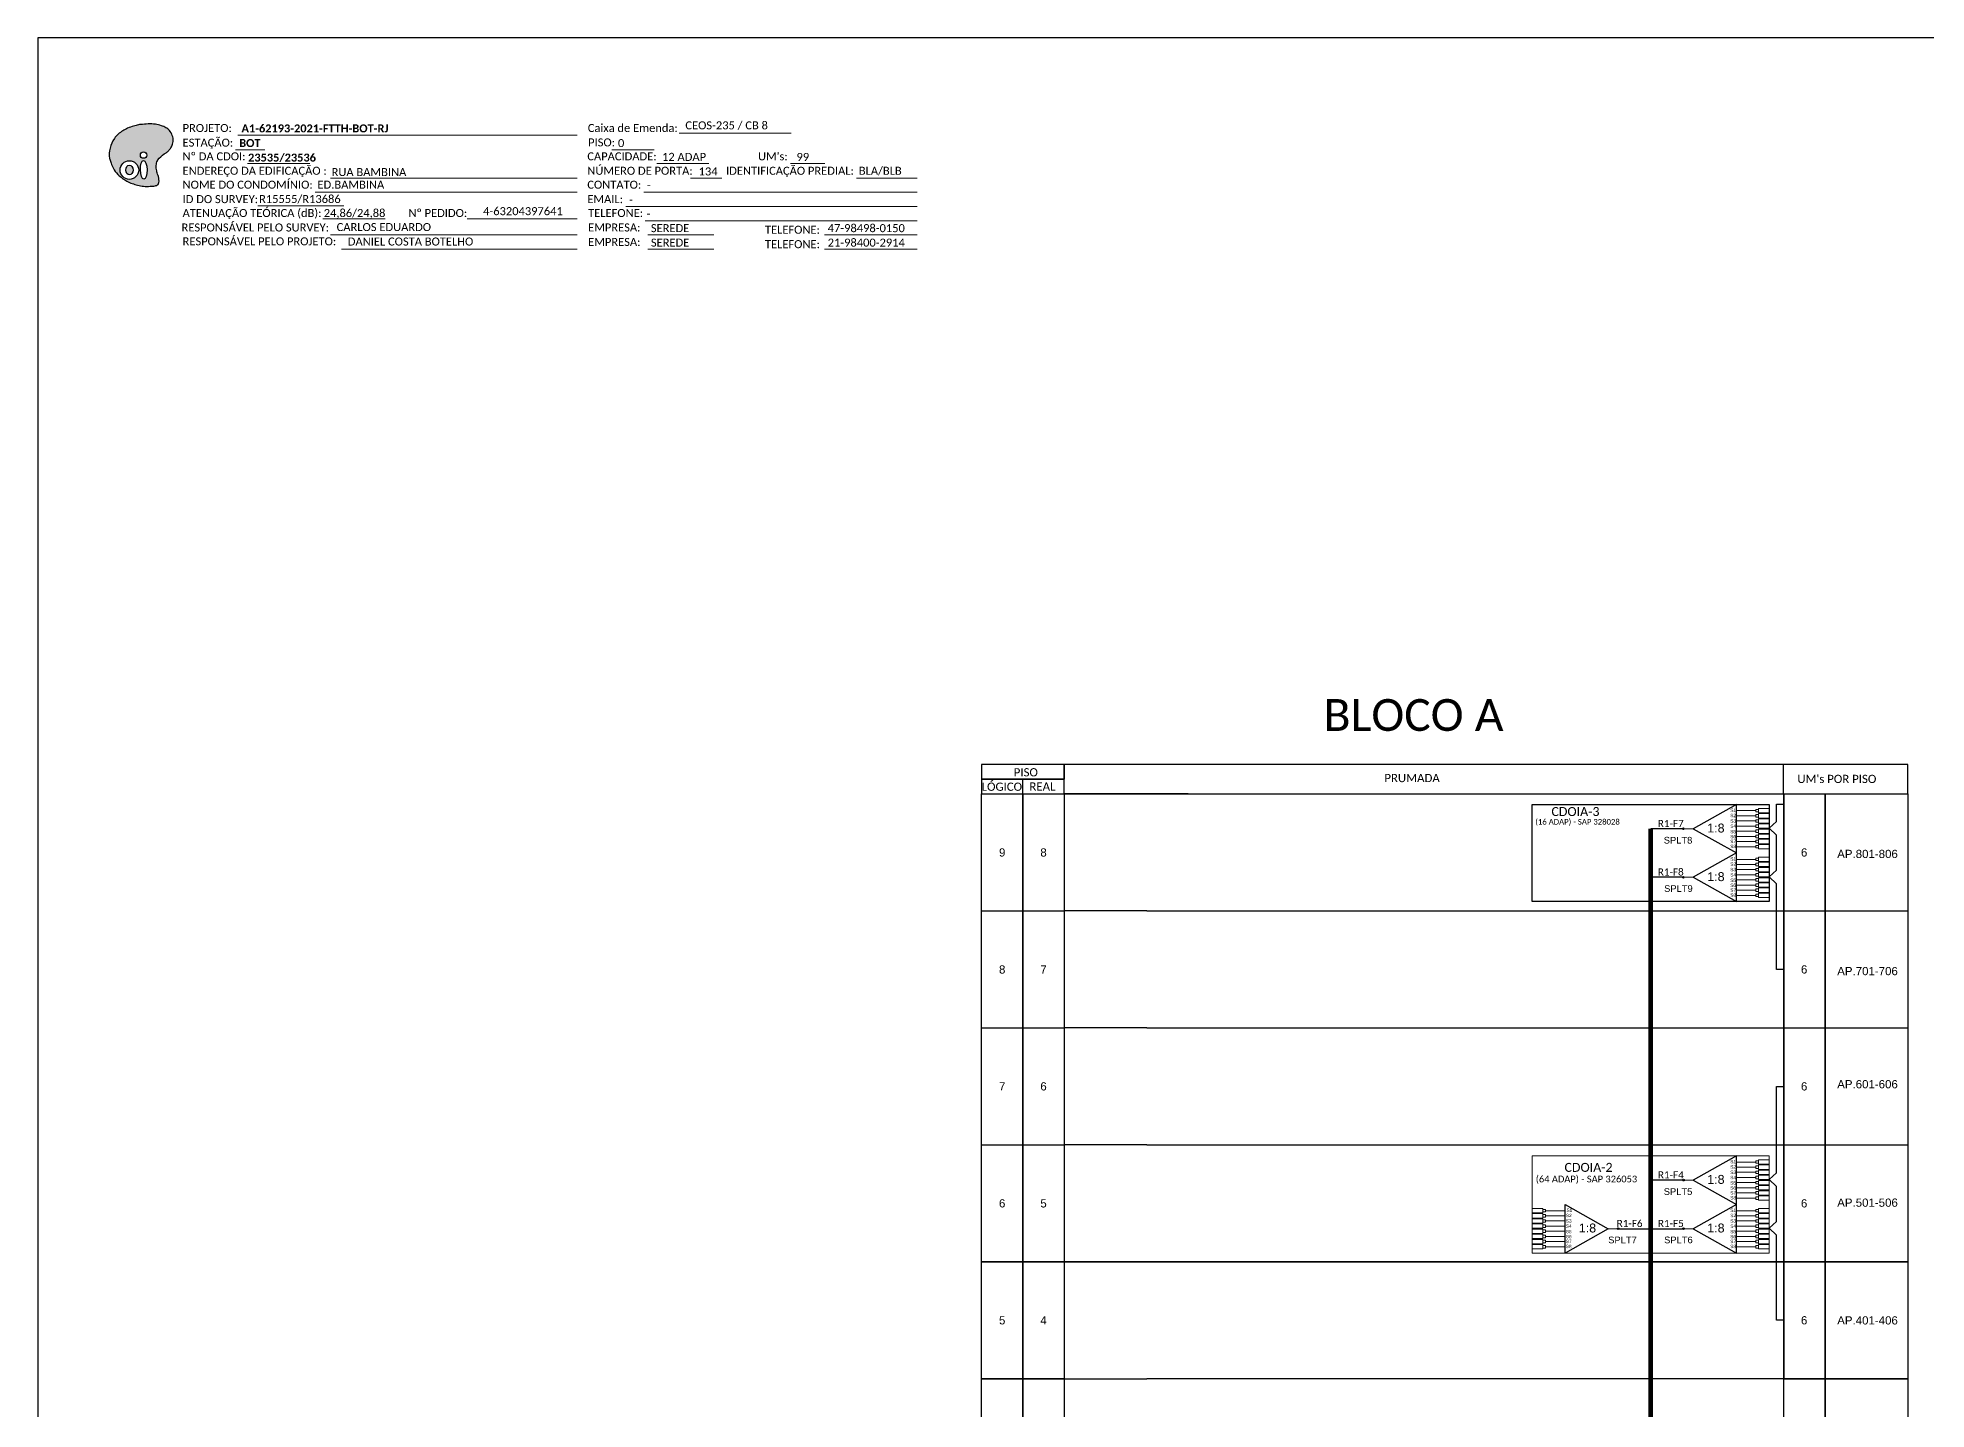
# Model space of a CAD drawing. Extents: x 4313 to 28038, y -9425 to 4777.
# Drawn here: x 19904.1 to 20327.1, y -7167.7 to -6860.5 of the extents above; entities that cross this region are included whole.
import ezdxf
from ezdxf.enums import TextEntityAlignment as Align

# ---------------------------------------------------------------- set-up
doc = ezdxf.new("R2010")
doc.units = ezdxf.units.DM
doc.header["$MEASUREMENT"] = 0
doc.header["$PDMODE"] = 33
doc.header["$PDSIZE"] = 1e-05
doc.layers.add('cerco área', color=2, linetype='Continuous')
doc.styles.add('ARIAL', font='arial.ttf')
doc.styles.add('WMF-Calibri0', font='calibri.ttf')
doc.styles.add('WMF-Calibri1', font='calibrib.ttf')

# ---------------------------------------------------------------- blocks, each defined once
blk = doc.blocks.new('LEG_64ADAP_ESQ')
blk.add_point((0, 0))
at = {"color": 1, "style": 'WMF-Calibri0', "flags": 4}
blk.add_attdef('CDO', (-4.08, -3.61), '', height=2, dxfattribs=at)
blk.add_attdef('MODELO', text='', height=1.5, dxfattribs=at).set_placement((-1.47, -5.97), align=Align.CENTER)
blk = doc.blocks.new('SPLITTER_')
blk.add_point((0, 0))
at = {"style": 'ARIAL', "flags": 4}
blk.add_attdef('SPLT', (0, -3.26), '', height=1.5, dxfattribs=at)
blk = doc.blocks.new('OI')
h = blk.add_hatch(color=40)
edge = h.paths.add_edge_path()
edge.add_spline(control_points=[(4.35, -0.67), (3.92, -0.99), (3.26, -1.5), (2.81, -2.59), (2.9, -3.5), (3.06, -4.27), (3.31, -4.85), (3.37, -5.39), (3.4, -5.88), (3.2, -6.4), (2.54, -6.61), (1.65, -6.63), (0.55, -6.67), (-0.56, -6.42), (-1.61, -6.14), (-2.77, -5.61), (-3.92, -4.77), (-4.89, -3.7), (-5.34, -2.65), (-5.6, -1.94), (-5.85, -0.96), (-5.71, 0.47), (-5.1, 2.02), (-4.14, 3.02), (-3.3, 3.61), (-2.37, 4.16), (-1.36, 4.44), (-0.56, 4.7), (0.79, 4.85), (2.24, 4.97), (3.79, 4.57), (4.67, 4.21), (5.44, 3.65), (5.76, 2.99), (6.03, 2.21), (6.01, 1.46), (5.72, 0.64), (5.31, 0.08), (4.88, -0.38), (4.51, -0.55), (4.35, -0.67)], knot_values=[0, 0, 0, 0, 1.60434, 2.417191, 3.427595, 4.282808, 4.776746, 5.304182, 5.888771, 6.258406, 6.858137, 7.79129, 8.986195, 10.124242, 11.187857, 12.242908, 13.953784, 15.414161, 16.515391, 17.349188, 17.675853, 19.552021, 21.515531, 22.568638, 23.63245, 24.621084, 25.782718, 26.745347, 27.142653, 29.870543, 31.004649, 31.921532, 32.709589, 33.801391, 34.042471, 35.192333, 35.971461, 36.628871, 37.254359, 37.836911, 37.836911, 37.836911, 37.836911], degree=3, periodic=0)
h.paths.add_polyline_path([(1.13, -0.87, -1), (-0.04, -0.87, -1)], flags=16)
edge = h.paths.add_edge_path(flags=16)
edge.add_ellipse((0.56, -3.59), major_axis=(-0.02, 1.71), ratio=0.361305, start_angle=0, end_angle=360)
h.paths.add_polyline_path([(-0.36, -3.62, -1), (-3.8, -3.62, -1)], flags=16)
edge = h.paths.add_edge_path(flags=0)
edge.add_ellipse((-2.08, -3.62), major_axis=(0, 0.885), ratio=0.758294, start_angle=0, end_angle=360)
at = {"color": 40}
for centre, radius in [((-2.08, -3.62), 1.72), ((0.54, -0.87), 0.587)]:
    blk.add_circle(centre, radius, dxfattribs=at)
blk.add_ellipse((-2.08, -3.62), major_axis=(0, 0.885), ratio=0.758294, start_param=-3.141592653589792, end_param=3.141592653589792, dxfattribs=at)
blk.add_ellipse((0.56, -3.59), major_axis=(-0.02, 1.71), ratio=0.361305, dxfattribs=at)
at = {"color": 40, "start_tangent": (-0.800898, -0.598801), "end_tangent": (-0.800898, -0.598801)}
blk.add_spline([(4.35, -0.67), (3.2, -1.78), (2.9, -2.54), (2.92, -3.55), (3.12, -4.38), (3.28, -4.85), (3.37, -5.37), (3.35, -5.95), (3.2, -6.29), (2.66, -6.55), (1.73, -6.63), (0.54, -6.62), (-0.58, -6.41), (-1.6, -6.11), (-2.56, -5.67), (-3.95, -4.67), (-4.89, -3.56), (-5.37, -2.56), (-5.64, -1.78), (-5.72, -1.46), (-5.63, 0.42), (-4.84, 2.22), (-4.13, 2.99), (-3.27, 3.62), (-2.4, 4.09), (-1.3, 4.47), (-0.37, 4.72), (0.02, 4.77), (2.75, 4.8), (3.85, 4.53), (4.69, 4.16), (5.31, 3.68), (5.85, 2.73), (5.93, 2.5), (5.94, 1.35), (5.67, 0.62), (5.29, 0.08), (4.84, -0.36), (4.35, -0.67)], degree=3, dxfattribs=at)

msp = doc.modelspace()

# ---------------------------------------------------------------- hatches: boundary and pattern name
h = msp.add_hatch(color=3)
h.dxf.hatch_style = 1
edge = h.paths.add_edge_path()
edge.add_arc((20272.65, -7037.68), 0.205, 0, 360)
h = msp.add_hatch(color=3)
h.dxf.hatch_style = 1
edge = h.paths.add_edge_path()
edge.add_arc((20272.65, -7048.57), 0.205, 0, 360)
h = msp.add_hatch(color=3)
h.dxf.hatch_style = 1
edge = h.paths.add_edge_path()
edge.add_arc((20272.66, -7116.37), 0.205, 0, 360)
h = msp.add_hatch(color=3)
h.dxf.hatch_style = 1
edge = h.paths.add_edge_path()
edge.add_arc((20258.05, -7127.26), 0.205, 0, 360)
h = msp.add_hatch(color=3)
h.dxf.hatch_style = 1
edge = h.paths.add_edge_path()
edge.add_arc((20272.66, -7127.26), 0.205, 0, 360)

# ---------------------------------------------------------------- linework, layer by layer
at = {"color": 0}
for p, q in [((20115.45, -7029.9), (20124.71, -7029.9)), ((20115.45, -7056.1), (20115.45, -7029.9)), ((20115.45, -7029.9), (20124.71, -7029.9)), ((20124.71, -7029.9), (20124.71, -7056.1)), ((20124.71, -7029.9), (20133.97, -7029.9)), ((20124.71, -7056.1), (20124.71, -7029.9)), ((20124.71, -7029.9), (20133.97, -7029.9)), ((20133.97, -7029.9), (20133.97, -7056.1)), ((20152.48, -7029.9), (20133.97, -7029.9)), ((20133.97, -7029.9), (20133.97, -7056.1)), ((20152.48, -7029.9), (20133.97, -7029.9)), ((20161.74, -7029.9), (20152.48, -7029.9)), ((20161.74, -7029.9), (20152.48, -7029.9)), ((20161.74, -7029.9), (20295.13, -7029.9)), ((20161.74, -7029.9), (20295.13, -7029.9)), ((20295.13, -7029.9), (20295.13, -7056.1)), ((20295.13, -7029.9), (20304.39, -7029.9)), ((20295.13, -7056.1), (20295.13, -7029.9)), ((20295.13, -7029.9), (20304.39, -7029.9)), ((20304.39, -7029.9), (20322.9, -7029.9)), ((20304.39, -7056.1), (20304.39, -7029.9)), ((20304.39, -7029.9), (20304.39, -7056.1)), ((20304.39, -7029.9), (20322.9, -7029.9)), ((20322.9, -7029.9), (20322.9, -7056.1)), ((20115.45, -7056.1), (20124.71, -7056.1)), ((20115.45, -7082.29), (20115.45, -7056.1)), ((20124.71, -7056.1), (20124.71, -7082.29)), ((20124.71, -7056.1), (20133.97, -7056.1)), ((20124.71, -7082.29), (20124.71, -7056.1)), ((20133.97, -7056.1), (20133.97, -7082.29)), ((20152.48, -7056.1), (20133.97, -7056.1)), ((20133.97, -7056.1), (20133.97, -7082.29)), ((20152.48, -7056.1), (20295.13, -7056.1)), ((20295.13, -7056.1), (20295.13, -7082.29)), ((20295.13, -7056.1), (20304.39, -7056.1)), ((20295.13, -7082.29), (20295.13, -7056.1)), ((20304.39, -7056.1), (20322.9, -7056.1)), ((20304.39, -7082.29), (20304.39, -7056.1)), ((20304.39, -7056.1), (20304.39, -7082.29)), ((20322.9, -7056.1), (20322.9, -7083.78)), ((20115.45, -7082.29), (20124.71, -7082.29)), ((20115.45, -7108.49), (20115.45, -7082.29)), ((20124.71, -7082.29), (20124.71, -7108.49)), ((20124.71, -7082.29), (20133.97, -7082.29)), ((20124.71, -7108.49), (20124.71, -7082.29)), ((20133.97, -7082.29), (20133.97, -7108.49)), ((20152.48, -7082.29), (20133.97, -7082.29)), ((20133.97, -7082.29), (20133.97, -7108.49)), ((20152.48, -7082.29), (20295.13, -7082.29)), ((20295.13, -7082.29), (20295.13, -7108.49)), ((20295.13, -7082.29), (20304.39, -7082.29)), ((20295.13, -7108.49), (20295.13, -7082.29)), ((20304.39, -7082.29), (20322.9, -7082.29)), ((20304.39, -7108.49), (20304.39, -7082.29)), ((20304.39, -7082.29), (20304.39, -7108.49)), ((20322.9, -7083.78), (20322.9, -7109.98)), ((20115.45, -7108.49), (20124.71, -7108.49)), ((20115.45, -7134.68), (20115.45, -7108.49)), ((20124.71, -7108.49), (20124.71, -7134.68)), ((20124.71, -7108.49), (20133.97, -7108.49)), ((20124.71, -7134.68), (20124.71, -7108.49)), ((20133.97, -7108.49), (20133.97, -7134.68)), ((20152.48, -7108.49), (20133.97, -7108.49)), ((20133.97, -7108.49), (20133.97, -7134.68)), ((20152.48, -7108.49), (20295.13, -7108.49)), ((20295.13, -7108.49), (20295.13, -7134.68)), ((20295.13, -7108.49), (20304.39, -7108.49)), ((20295.13, -7134.68), (20295.13, -7108.49)), ((20304.39, -7108.49), (20322.9, -7108.49)), ((20304.39, -7134.68), (20304.39, -7108.49)), ((20304.39, -7108.49), (20304.39, -7134.68)), ((20322.9, -7109.98), (20322.9, -7136.17)), ((20115.45, -7134.68), (20124.71, -7134.68)), ((20115.45, -7160.88), (20115.45, -7134.68)), ((20124.71, -7134.68), (20115.45, -7134.68)), ((20124.71, -7134.68), (20124.71, -7160.88)), ((20124.71, -7134.68), (20133.97, -7134.68)), ((20124.71, -7160.88), (20124.71, -7134.68)), ((20133.97, -7134.68), (20124.71, -7134.68)), ((20133.97, -7134.68), (20133.97, -7160.88)), ((20152.48, -7134.68), (20133.97, -7134.68)), ((20133.97, -7134.68), (20133.97, -7160.88)), ((20133.97, -7134.68), (20152.48, -7134.68)), ((20152.48, -7134.68), (20295.13, -7134.68)), ((20295.13, -7134.68), (20152.48, -7134.68)), ((20295.13, -7134.68), (20295.13, -7160.88)), ((20295.13, -7134.68), (20304.39, -7134.68)), ((20295.13, -7160.88), (20295.13, -7134.68)), ((20304.39, -7134.68), (20295.13, -7134.68)), ((20304.39, -7134.68), (20322.9, -7134.68)), ((20304.39, -7160.88), (20304.39, -7134.68)), ((20304.39, -7134.68), (20304.39, -7160.88)), ((20322.9, -7134.68), (20304.39, -7134.68)), ((20322.9, -7136.17), (20322.9, -7162.37)), ((20124.71, -7160.88), (20115.45, -7160.88)), ((20133.97, -7160.88), (20124.71, -7160.88)), ((20133.97, -7160.88), (20152.48, -7160.88)), ((20295.13, -7160.88), (20152.48, -7160.88)), ((20304.39, -7160.88), (20295.13, -7160.88)), ((20322.9, -7160.88), (20304.39, -7160.88))]:
    msp.add_line(p, q, dxfattribs=at)
for points in [[(19904.06, -7454.54), (20742.63, -7454.54), (20742.63, -6860.54), (19904.06, -6860.54), (19904.06, -7454.54)], [(20133.97, -7029.9), (20322.9, -7029.9), (20322.9, -7023.32), (20133.97, -7023.32), (20133.97, -7023.32), (20133.97, -7026.61)], [(20295.11, -7029.9), (20295.11, -7023.32)], [(20124.71, -7029.9), (20124.71, -7026.61)]]:
    msp.add_lwpolyline(points)
at = {"color": 7, "lineweight": 0}
for points in [[(20047.71, -6881.89), (20072.85, -6881.89)], [(19948.38, -6885.66), (19954.93, -6885.66)], [(19948.9, -6882.38), (20024.87, -6882.38)], [(20032.67, -6885.62), (20042.15, -6885.62)], [(19951.05, -6888.73), (19964.99, -6888.73)], [(20042.72, -6888.73), (20054.34, -6888.73)], [(20072.66, -6888.73), (20080.32, -6888.73)], [(19969.62, -6891.97), (20024.87, -6891.97)], [(20050.3, -6891.97), (20057.25, -6891.97)], [(20087.47, -6891.97), (20101.03, -6891.97)], [(19953.36, -6898.15), (19972.61, -6898.15)], [(19966.2, -6895.08), (20024.87, -6895.08)], [(20035.79, -6898.32), (20101.06, -6898.32)], [(20039.83, -6895.08), (20101.06, -6895.08)], [(19967.9, -6901.11), (19981.84, -6901.11)], [(20000.23, -6901.11), (20024.73, -6901.11)], [(20000.74, -6901.1), (20024.88, -6901.1)], [(20040.08, -6901.56), (20101.06, -6901.56)], [(19969.62, -6904.67), (20024.87, -6904.67)], [(20040.69, -6904.67), (20055.49, -6904.67)], [(20080.29, -6904.67), (20101.06, -6904.67)], [(19972.11, -6907.91), (20024.87, -6907.91)], [(20040.69, -6907.91), (20055.49, -6907.91)], [(20080.29, -6907.91), (20101.06, -6907.91)]]:
    msp.add_lwpolyline(points, dxfattribs=at)
for points in [[(20115.45, -7026.61), (20133.97, -7026.61), (20133.97, -7023.32), (20115.45, -7023.32)], [(20115.45, -7029.9), (20133.97, -7029.9), (20133.97, -7026.61), (20115.45, -7026.61)]]:
    msp.add_lwpolyline(points, close=True)
at = {"color": 1}
for points in [[(20291.91, -7054.02), (20291.91, -7054.02), (20291.91, -7054.02), (20238.78, -7054.02), (20238.78, -7032.23), (20238.78, -7032.23)], [(20284.54, -7032.23), (20274.87, -7037.68), (20284.54, -7043.12), (20284.54, -7032.23)], [(20284.54, -7043.12), (20274.87, -7048.57), (20284.54, -7054.02), (20284.54, -7043.12)], [(20284.54, -7110.92), (20274.87, -7116.37), (20284.54, -7121.82), (20284.54, -7110.92)], [(20246.15, -7121.82), (20255.82, -7127.26), (20246.15, -7132.71), (20246.15, -7121.82)], [(20284.54, -7121.82), (20274.87, -7127.26), (20284.54, -7132.71), (20284.54, -7121.82)]]:
    msp.add_lwpolyline(points, dxfattribs=at)
msp.add_lwpolyline([(20238.78, -7032.23), (20291.91, -7032.23), (20291.91, -7054.02), (20238.78, -7054.02)], close=True, dxfattribs=at)
at = {"color": 3, "lineweight": 0}
for points in [[(20288.92, -7033.64), (20284.54, -7033.64)], [(20289.5, -7033.15), (20289.5, -7034.13)], [(20289.5, -7033.15), (20291.91, -7033.15)], [(20289.5, -7034.13), (20291.91, -7034.13)], [(20289.5, -7034.3), (20289.5, -7035.29)], [(20289.5, -7034.3), (20291.91, -7034.3)], [(20284.54, -7034.79), (20288.92, -7034.79)], [(20284.54, -7035.95), (20288.92, -7035.95)], [(20284.54, -7037.1), (20288.92, -7037.1)], [(20284.54, -7038.25), (20288.92, -7038.25)], [(20289.5, -7035.29), (20291.91, -7035.29)], [(20289.5, -7035.45), (20289.5, -7036.44)], [(20289.5, -7035.45), (20291.91, -7035.45)], [(20289.5, -7036.44), (20291.91, -7036.44)], [(20289.5, -7036.61), (20289.5, -7037.59)], [(20289.5, -7036.61), (20291.91, -7036.61)], [(20289.5, -7037.59), (20291.91, -7037.59)], [(20289.5, -7037.76), (20289.5, -7038.75)], [(20289.5, -7037.76), (20291.91, -7037.76)], [(20284.54, -7039.4), (20288.92, -7039.4)], [(20284.54, -7040.56), (20288.92, -7040.56)], [(20284.54, -7041.71), (20288.92, -7041.71)], [(20289.5, -7038.75), (20291.91, -7038.75)], [(20289.5, -7038.91), (20289.5, -7039.9)], [(20289.5, -7038.91), (20291.91, -7038.91)], [(20289.5, -7039.9), (20291.91, -7039.9)], [(20289.5, -7040.06), (20289.5, -7041.05)], [(20289.5, -7040.06), (20291.91, -7040.06)], [(20289.5, -7041.05), (20291.91, -7041.05)], [(20289.5, -7041.22), (20289.5, -7042.2)], [(20289.5, -7041.22), (20291.91, -7041.22)], [(20289.5, -7042.2), (20291.91, -7042.2)], [(20288.92, -7044.54), (20284.54, -7044.54)], [(20284.54, -7045.69), (20288.92, -7045.69)], [(20284.54, -7046.84), (20288.92, -7046.84)], [(20289.5, -7044.04), (20289.5, -7045.03)], [(20289.5, -7044.04), (20291.91, -7044.04)], [(20289.5, -7045.03), (20291.91, -7045.03)], [(20289.5, -7045.2), (20289.5, -7046.18)], [(20289.5, -7045.2), (20291.91, -7045.2)], [(20289.5, -7046.18), (20291.91, -7046.18)], [(20289.5, -7046.35), (20289.5, -7047.34)], [(20289.5, -7046.35), (20291.91, -7046.35)], [(20284.54, -7048), (20288.92, -7048)], [(20284.54, -7049.15), (20288.92, -7049.15)], [(20284.54, -7050.3), (20288.92, -7050.3)], [(20289.5, -7047.34), (20291.91, -7047.34)], [(20289.5, -7047.5), (20289.5, -7048.49)], [(20289.5, -7047.5), (20291.91, -7047.5)], [(20289.5, -7048.49), (20291.91, -7048.49)], [(20289.5, -7048.66), (20289.5, -7049.64)], [(20289.5, -7048.66), (20291.91, -7048.66)], [(20289.5, -7049.64), (20291.91, -7049.64)], [(20289.5, -7049.81), (20289.5, -7050.79)], [(20289.5, -7049.81), (20291.91, -7049.81)], [(20289.5, -7050.79), (20291.91, -7050.79)], [(20289.5, -7050.96), (20289.5, -7051.95)], [(20289.5, -7050.96), (20291.91, -7050.96)], [(20284.54, -7051.45), (20288.92, -7051.45)], [(20284.54, -7052.61), (20288.92, -7052.61)], [(20289.5, -7051.95), (20291.91, -7051.95)], [(20289.5, -7052.11), (20289.5, -7053.1)], [(20289.5, -7052.11), (20291.91, -7052.11)], [(20289.5, -7053.1), (20291.91, -7053.1)], [(20288.92, -7112.33), (20284.54, -7112.33)], [(20284.54, -7113.48), (20288.92, -7113.48)], [(20284.54, -7114.64), (20288.92, -7114.64)], [(20289.5, -7111.84), (20289.5, -7112.82)], [(20289.5, -7111.84), (20291.91, -7111.84)], [(20289.5, -7112.82), (20291.91, -7112.82)], [(20289.5, -7112.99), (20289.5, -7113.98)], [(20289.5, -7112.99), (20291.91, -7112.99)], [(20289.5, -7113.98), (20291.91, -7113.98)], [(20289.5, -7114.14), (20289.5, -7115.13)], [(20289.5, -7114.14), (20291.91, -7114.14)], [(20284.54, -7115.79), (20288.92, -7115.79)], [(20284.54, -7116.94), (20288.92, -7116.94)], [(20284.54, -7118.1), (20288.92, -7118.1)], [(20289.5, -7115.13), (20291.91, -7115.13)], [(20289.5, -7115.3), (20289.5, -7116.28)], [(20289.5, -7115.3), (20291.91, -7115.3)], [(20289.5, -7116.28), (20291.91, -7116.28)], [(20289.5, -7116.45), (20289.5, -7117.44)], [(20289.5, -7116.45), (20291.91, -7116.45)], [(20289.5, -7117.44), (20291.91, -7117.44)], [(20289.5, -7117.6), (20289.5, -7118.59)], [(20289.5, -7117.6), (20291.91, -7117.6)], [(20289.5, -7118.59), (20291.91, -7118.59)], [(20289.5, -7118.76), (20289.5, -7119.74)], [(20289.5, -7118.76), (20291.91, -7118.76)], [(20241.19, -7122.73), (20238.78, -7122.73)], [(20241.19, -7122.73), (20241.19, -7123.72)], [(20284.54, -7119.25), (20288.92, -7119.25)], [(20284.54, -7120.4), (20288.92, -7120.4)], [(20289.5, -7119.74), (20291.91, -7119.74)], [(20289.5, -7119.91), (20289.5, -7120.9)], [(20289.5, -7119.91), (20291.91, -7119.91)], [(20289.5, -7120.9), (20291.91, -7120.9)], [(20289.5, -7122.73), (20289.5, -7123.72)], [(20289.5, -7122.73), (20291.91, -7122.73)], [(20241.19, -7123.72), (20238.78, -7123.72)], [(20241.19, -7123.89), (20238.78, -7123.89)], [(20241.19, -7124.87), (20238.78, -7124.87)], [(20241.19, -7125.04), (20238.78, -7125.04)], [(20241.19, -7126.03), (20238.78, -7126.03)], [(20241.19, -7126.19), (20238.78, -7126.19)], [(20241.19, -7127.18), (20238.78, -7127.18)], [(20241.19, -7127.35), (20238.78, -7127.35)], [(20241.19, -7123.89), (20241.19, -7124.87)], [(20241.19, -7125.04), (20241.19, -7126.03)], [(20241.19, -7126.19), (20241.19, -7127.18)], [(20241.19, -7127.35), (20241.19, -7128.33)], [(20241.77, -7123.23), (20246.15, -7123.23)], [(20246.15, -7124.38), (20241.77, -7124.38)], [(20246.15, -7125.53), (20241.77, -7125.53)], [(20246.15, -7126.69), (20241.77, -7126.69)], [(20288.92, -7123.23), (20284.54, -7123.23)], [(20284.54, -7124.38), (20288.92, -7124.38)], [(20284.54, -7125.53), (20288.92, -7125.53)], [(20284.54, -7126.69), (20288.92, -7126.69)], [(20289.5, -7123.72), (20291.91, -7123.72)], [(20289.5, -7123.89), (20289.5, -7124.87)], [(20289.5, -7123.89), (20291.91, -7123.89)], [(20289.5, -7124.87), (20291.91, -7124.87)], [(20289.5, -7125.04), (20289.5, -7126.03)], [(20289.5, -7125.04), (20291.91, -7125.04)], [(20289.5, -7126.03), (20291.91, -7126.03)], [(20289.5, -7126.19), (20289.5, -7127.18)], [(20289.5, -7126.19), (20291.91, -7126.19)], [(20289.5, -7127.18), (20291.91, -7127.18)], [(20289.5, -7127.35), (20289.5, -7128.33)], [(20289.5, -7127.35), (20291.91, -7127.35)], [(20241.19, -7128.33), (20238.78, -7128.33)], [(20241.19, -7128.5), (20238.78, -7128.5)], [(20241.19, -7129.49), (20238.78, -7129.49)], [(20241.19, -7129.65), (20238.78, -7129.65)], [(20241.19, -7130.64), (20238.78, -7130.64)], [(20241.19, -7130.81), (20238.78, -7130.81)], [(20241.19, -7128.5), (20241.19, -7129.49)], [(20241.19, -7129.65), (20241.19, -7130.64)], [(20241.19, -7130.81), (20241.19, -7131.79)], [(20246.15, -7127.84), (20241.77, -7127.84)], [(20246.15, -7128.99), (20241.77, -7128.99)], [(20246.15, -7130.15), (20241.77, -7130.15)], [(20246.15, -7131.3), (20241.77, -7131.3)], [(20284.54, -7127.84), (20288.92, -7127.84)], [(20284.54, -7128.99), (20288.92, -7128.99)], [(20284.54, -7130.15), (20288.92, -7130.15)], [(20284.54, -7131.3), (20288.92, -7131.3)], [(20289.5, -7128.33), (20291.91, -7128.33)], [(20289.5, -7128.5), (20289.5, -7129.49)], [(20289.5, -7128.5), (20291.91, -7128.5)], [(20289.5, -7129.49), (20291.91, -7129.49)], [(20289.5, -7129.65), (20289.5, -7130.64)], [(20289.5, -7129.65), (20291.91, -7129.65)], [(20289.5, -7130.64), (20291.91, -7130.64)], [(20289.5, -7130.81), (20289.5, -7131.79)], [(20289.5, -7130.81), (20291.91, -7130.81)], [(20289.5, -7131.79), (20291.91, -7131.79)]]:
    msp.add_lwpolyline(points, dxfattribs=at)
for points in [[(20288.92, -7033.35), (20289.5, -7033.35), (20289.5, -7033.93), (20288.92, -7033.93)], [(20288.92, -7034.51), (20289.5, -7034.51), (20289.5, -7035.08), (20288.92, -7035.08)], [(20288.92, -7035.66), (20289.5, -7035.66), (20289.5, -7036.23), (20288.92, -7036.23)], [(20288.92, -7036.81), (20289.5, -7036.81), (20289.5, -7037.39), (20288.92, -7037.39)], [(20288.92, -7037.97), (20289.5, -7037.97), (20289.5, -7038.54), (20288.92, -7038.54)], [(20288.92, -7039.12), (20289.5, -7039.12), (20289.5, -7039.69), (20288.92, -7039.69)], [(20288.92, -7040.27), (20289.5, -7040.27), (20289.5, -7040.84), (20288.92, -7040.84)], [(20288.92, -7041.42), (20289.5, -7041.42), (20289.5, -7042), (20288.92, -7042)], [(20288.92, -7044.25), (20289.5, -7044.25), (20289.5, -7044.82), (20288.92, -7044.82)], [(20288.92, -7045.4), (20289.5, -7045.4), (20289.5, -7045.98), (20288.92, -7045.98)], [(20288.92, -7046.56), (20289.5, -7046.56), (20289.5, -7047.13), (20288.92, -7047.13)], [(20288.92, -7047.71), (20289.5, -7047.71), (20289.5, -7048.28), (20288.92, -7048.28)], [(20288.92, -7048.86), (20289.5, -7048.86), (20289.5, -7049.43), (20288.92, -7049.43)], [(20288.92, -7050.02), (20289.5, -7050.02), (20289.5, -7050.59), (20288.92, -7050.59)], [(20288.92, -7051.17), (20289.5, -7051.17), (20289.5, -7051.74), (20288.92, -7051.74)], [(20288.92, -7052.32), (20289.5, -7052.32), (20289.5, -7052.89), (20288.92, -7052.89)], [(20288.92, -7112.05), (20289.5, -7112.05), (20289.5, -7112.62), (20288.92, -7112.62)], [(20288.92, -7113.2), (20289.5, -7113.2), (20289.5, -7113.77), (20288.92, -7113.77)], [(20288.92, -7114.35), (20289.5, -7114.35), (20289.5, -7114.92), (20288.92, -7114.92)], [(20288.92, -7115.5), (20289.5, -7115.5), (20289.5, -7116.08), (20288.92, -7116.08)], [(20288.92, -7116.66), (20289.5, -7116.66), (20289.5, -7117.23), (20288.92, -7117.23)], [(20288.92, -7117.81), (20289.5, -7117.81), (20289.5, -7118.38), (20288.92, -7118.38)], [(20241.77, -7122.94), (20241.19, -7122.94), (20241.19, -7123.51), (20241.77, -7123.51)], [(20288.92, -7118.96), (20289.5, -7118.96), (20289.5, -7119.54), (20288.92, -7119.54)], [(20288.92, -7120.12), (20289.5, -7120.12), (20289.5, -7120.69), (20288.92, -7120.69)], [(20288.92, -7122.94), (20289.5, -7122.94), (20289.5, -7123.51), (20288.92, -7123.51)], [(20241.77, -7124.09), (20241.19, -7124.09), (20241.19, -7124.67), (20241.77, -7124.67)], [(20241.77, -7125.25), (20241.19, -7125.25), (20241.19, -7125.82), (20241.77, -7125.82)], [(20241.77, -7126.4), (20241.19, -7126.4), (20241.19, -7126.97), (20241.77, -7126.97)], [(20288.92, -7124.09), (20289.5, -7124.09), (20289.5, -7124.67), (20288.92, -7124.67)], [(20288.92, -7125.25), (20289.5, -7125.25), (20289.5, -7125.82), (20288.92, -7125.82)], [(20288.92, -7126.4), (20289.5, -7126.4), (20289.5, -7126.97), (20288.92, -7126.97)], [(20241.77, -7127.55), (20241.19, -7127.55), (20241.19, -7128.13), (20241.77, -7128.13)], [(20241.77, -7128.71), (20241.19, -7128.71), (20241.19, -7129.28), (20241.77, -7129.28)], [(20241.77, -7129.86), (20241.19, -7129.86), (20241.19, -7130.43), (20241.77, -7130.43)], [(20241.77, -7131.01), (20241.19, -7131.01), (20241.19, -7131.59), (20241.77, -7131.59)], [(20288.92, -7127.55), (20289.5, -7127.55), (20289.5, -7128.13), (20288.92, -7128.13)], [(20288.92, -7128.71), (20289.5, -7128.71), (20289.5, -7129.28), (20288.92, -7129.28)], [(20288.92, -7129.86), (20289.5, -7129.86), (20289.5, -7130.43), (20288.92, -7130.43)], [(20288.92, -7131.01), (20289.5, -7131.01), (20289.5, -7131.59), (20288.92, -7131.59)]]:
    msp.add_lwpolyline(points, close=True, dxfattribs=at)
at = {"color": 3}
for points in [[(20293.48, -7045.82), (20293.48, -7045.82), (20293.48, -7039.1), (20291.91, -7037.59), (20293.48, -7036.08), (20293.48, -7032.18), (20295.13, -7032.18)], [(20295.13, -7069.2), (20293.48, -7069.2), (20293.48, -7050), (20291.91, -7048.49), (20293.48, -7046.98), (20293.48, -7045.82)], [(20293.48, -7124.51), (20293.48, -7124.51), (20293.48, -7117.79), (20291.91, -7116.28), (20293.48, -7114.78), (20293.48, -7095.39), (20295.13, -7095.39)], [(20295.13, -7147.78), (20293.48, -7147.78), (20293.48, -7128.69), (20291.91, -7127.18), (20293.48, -7125.67), (20293.48, -7124.51)]]:
    msp.add_lwpolyline(points, dxfattribs=at)
at = {"color": 5, "const_width": 1}
for points in [[(20265.34, -7127.26), (20265.34, -7037.68)], [(20265.34, -7127.26), (20265.34, -7270.68)]]:
    msp.add_lwpolyline(points, dxfattribs=at)
at = {"color": 5}
for points in [[(20272.44, -7037.68), (20265.34, -7037.68)], [(20272.44, -7048.57), (20265.34, -7048.57)], [(20272.65, -7116.37), (20265.34, -7116.37)], [(20258.04, -7127.26), (20272.65, -7127.26)]]:
    msp.add_lwpolyline(points, dxfattribs=at)
at = {"color": 1, "lineweight": 0}
for points in [[(20274.87, -7037.68), (20272.65, -7037.68)], [(20274.87, -7048.57), (20272.65, -7048.57)], [(20274.87, -7116.37), (20272.65, -7116.37)], [(20255.82, -7127.26), (20258.04, -7127.26)], [(20274.87, -7127.26), (20272.65, -7127.26)]]:
    msp.add_lwpolyline(points, dxfattribs=at)
msp.add_lwpolyline([(20238.78, -7110.92), (20291.91, -7110.92), (20291.91, -7132.71), (20238.78, -7132.71)], close=True, dxfattribs=at)
at = {"color": 0}
for points in [[(20115.45, -7160.88), (20124.71, -7160.88), (20124.71, -7187.07), (20115.45, -7187.07)], [(20124.71, -7160.88), (20133.97, -7160.88), (20133.97, -7187.07), (20124.71, -7187.07)], [(20295.13, -7160.88), (20304.39, -7160.88), (20304.39, -7187.07), (20295.13, -7187.07)], [(20304.39, -7160.88), (20322.9, -7160.88), (20322.9, -7187.07), (20304.39, -7187.07)]]:
    msp.add_lwpolyline(points, close=True, dxfattribs=at)
at = {"color": 3}
for centre in [(20272.65, -7037.68), (20272.65, -7048.57), (20272.66, -7116.37), (20258.05, -7127.26), (20272.66, -7127.26)]:
    msp.add_circle(centre, 0.205, dxfattribs=at)
for p in [(20274.87, -7037.68), (20274.87, -7116.37), (20255.82, -7127.26)]:
    msp.add_point(p)
at = {"layer": 'cerco área', "color": 3, "lineweight": 0}
msp.add_lwpolyline([(20241.19, -7131.81), (20238.78, -7131.81)], dxfattribs=at)

# ---------------------------------------------------------------- block references
at = {"color": 7, "xscale": 1.213923925163967, "yscale": 1.213923925163967, "zscale": 1.213923925163967, "rotation": 0.1532896023949059}
msp.add_blockref('OI', (19927.1, -6885.76), dxfattribs=at)
ref = msp.add_blockref('SPLITTER_', (20274.87, -7048.57), dxfattribs=dict(xscale=-1))
ref.add_attrib('SPLT', 'SPLT9', (20268.34, -7051.83), dxfattribs={"height": 1.5, "style": 'ARIAL'})
ref = msp.add_blockref('LEG_64ADAP_ESQ', (20252.42, -7110.92))
ref.add_attrib('CDO', 'CDOIA-2', (20246.03, -7114.53), dxfattribs={"color": 1, "height": 2, "style": 'WMF-Calibri0'})
ref.add_attrib('MODELO', '(64 ADAP) - SAP 326053', dxfattribs={"color": 1, "height": 1.5, "style": 'WMF-Calibri0'}).set_placement((20250.95, -7116.89), align=Align.CENTER)
ref = msp.add_blockref('SPLITTER_', (20274.87, -7127.26), dxfattribs=dict(xscale=-1))
ref.add_attrib('SPLT', 'SPLT6', (20268.34, -7130.53), dxfattribs={"height": 1.5, "style": 'ARIAL'})

# ---------------------------------------------------------------- texts
at = {"color": 7, "lineweight": 0, "style": 'WMF-Calibri0'}
for s, height, p in [('PROJETO:', 1.793, (19936.5, -6881.64)), ('Caixa de Emenda:', 1.7927, (20027.26, -6881.64)), ('ESTAÇÃO:', 1.793, (19936.5, -6884.92)), ('Nº DA CDOI:', 1.7927, (19936.5, -6887.99)), ('CAPACIDADE:', 1.7927, (20027.15, -6887.99)), ('PISO:', 1.793, (20027.33, -6884.87)), ("UM's:", 1.793, (20065.39, -6887.99)), ('ENDEREÇO DA EDIFICAÇÃO :', 1.7927, (19936.5, -6891.22)), ('NÚMERO DE PORTA:', 1.7927, (20027.15, -6891.22)), ('IDENTIFICAÇÃO PREDIAL:', 1.7927, (20058.23, -6891.22)), ('BLA/BLB', 1.793, (20087.97, -6891.22)), ('NOME DO CONDOMÍNIO:', 1.7927, (19936.5, -6894.34)), ('ED.BAMBINA', 1.793, (19966.71, -6894.34)), ('CONTATO:', 1.793, (20027.15, -6894.34)), ('ATENUAÇÃO TEÓRICA (dB):', 1.7927, (19936.5, -6900.68)), ('ID DO SURVEY:', 1.7927, (19936.5, -6897.57)), ('24,86/24,88  ', 1.7927, (19968.12, -6900.68)), ('Nº PEDIDO:', 1.793, (19987.09, -6900.68)), ('EMAIL:', 1.793, (20027.15, -6897.57)), ('TELEFONE:', 1.793, (20027.33, -6900.68)), ('RESPONSÁVEL PELO SURVEY:', 1.7927, (19936.26, -6903.92)), ('EMPRESA:', 1.793, (20027.33, -6903.92)), ('TELEFONE:', 1.793, (20066.93, -6904.43)), ('RESPONSÁVEL PELO PROJETO:', 1.7927, (19936.5, -6907.03)), ('EMPRESA:', 1.793, (20027.33, -6907.16)), ('TELEFONE:', 1.793, (20066.93, -6907.66))]:
    msp.add_text(s, height=height, dxfattribs=at).set_placement(p)
at = {"color": 7, "linetype": 'Continuous'}
for s, height, style, p in [('A1-62193-2021-FTTH-BOT-RJ', 1.7927, 'WMF-Calibri1', (19949.69, -6881.73)), ('CEOS-235 / CB 8', 1.7927, 'WMF-Calibri0', (20049.11, -6881.05)), ('BOT', 1.793, 'WMF-Calibri1', (19949.18, -6885.01)), ('0', 1.79, 'WMF-Calibri0', (20034.02, -6885.02)), ('RUA BAMBINA ', 1.7927, 'WMF-Calibri0', (19969.88, -6891.51)), ('12 ADAP', 1.793, 'WMF-Calibri0', (20043.89, -6888.11)), ('134 ', 1.793, 'WMF-Calibri0', (20052.08, -6891.37)), ('99', 1.793, 'WMF-Calibri0', (20074.01, -6888.13)), ('-', 1.79, 'WMF-Calibri0', (20040.52, -6894.45)), ('R15555/R13686', 1.7927, 'WMF-Calibri0', (19953.63, -6897.54)), ('-', 1.79, 'WMF-Calibri0', (20036.5, -6897.72)), ('CARLOS EDUARDO', 1.7927, 'WMF-Calibri0', (19971.01, -6903.83)), ('-', 1.79, 'WMF-Calibri0', (20040.44, -6900.85)), ('SEREDE', 1.793, 'WMF-Calibri0', (20041.39, -6904.07)), ('47-98498-0150', 1.7927, 'WMF-Calibri0', (20080.99, -6904.07)), ('DANIEL COSTA BOTELHO', 1.7927, 'WMF-Calibri0', (19973.5, -6907.07)), ('SEREDE', 1.793, 'WMF-Calibri0', (20041.39, -6907.31)), ('21-98400-2914', 1.7927, 'WMF-Calibri0', (20080.99, -6907.31))]:
    msp.add_text(s, height=height, dxfattribs=dict(at, style=style)).set_placement(p)
at = {"color": 7, "linetype": 'Continuous', "style": 'WMF-Calibri1'}
msp.add_text('23535/23536', height=1.7927, dxfattribs=at).set_placement((19958.77, -6888.27), align=Align.CENTER)
at = {"color": 7, "style": 'WMF-Calibri0'}
msp.add_text('4-63204397641', height=1.7927, dxfattribs=at).set_placement((20003.81, -6900.27))
for s, height, style, p in [('BLOCO A ', 7.131, 'WMF-Calibri0', (20192.06, -7015.78)), ('     PISO', 1.84, 'WMF-Calibri0', (20119.42, -7025.97)), ('PRUMADA', 1.84, 'WMF-Calibri0', (20205.68, -7027.25)), ("UM's POR PISO", 1.84, 'WMF-Calibri0', (20298.18, -7027.45)), ('  LÓGICO', 1.84, 'WMF-Calibri0', (20114.18, -7029.19)), ('    REAL', 1.84, 'WMF-Calibri0', (20123.59, -7029.15)), ('SPLT7', 1.5, 'ARIAL', (20255.82, -7130.53))]:
    msp.add_text(s, height=height, dxfattribs=dict(style=style)).set_placement(p)
at = {"color": 1}
for s, height, style, p in [('CDOIA-3', 2, 'WMF-Calibri0', (20243.1, -7034.84)), ('S1', 0.75, 'ARIAL', (20283.17, -7033.91)), ('S2', 0.75, 'ARIAL', (20283.17, -7035.1)), ('1:8', 2, 'ARIAL', (20278, -7038.53)), ('S3', 0.75, 'ARIAL', (20283.17, -7036.31)), ('S4', 0.75, 'ARIAL', (20283.17, -7037.48)), ('S5', 0.75, 'ARIAL', (20283.17, -7038.7)), ('S6', 0.75, 'ARIAL', (20283.17, -7039.82)), ('S7', 0.75, 'ARIAL', (20283.17, -7040.91)), ('S8', 0.75, 'ARIAL', (20283.17, -7042.03)), ('S1', 0.75, 'ARIAL', (20283.17, -7044.81)), ('S2', 0.75, 'ARIAL', (20283.17, -7045.99)), ('S3', 0.75, 'ARIAL', (20283.17, -7047.2)), ('1:8', 2, 'ARIAL', (20278, -7049.42)), ('S4', 0.75, 'ARIAL', (20283.17, -7048.38)), ('S5', 0.75, 'ARIAL', (20283.17, -7049.59)), ('S6', 0.75, 'ARIAL', (20283.17, -7050.71)), ('S7', 0.75, 'ARIAL', (20283.17, -7051.81)), ('S8', 0.75, 'ARIAL', (20283.17, -7052.93)), ('S1', 0.75, 'ARIAL', (20283.17, -7112.6)), ('S2', 0.75, 'ARIAL', (20283.17, -7113.79)), ('S3', 0.75, 'ARIAL', (20283.17, -7115)), ('1:8', 2, 'ARIAL', (20278, -7117.22)), ('S4', 0.75, 'ARIAL', (20283.17, -7116.18)), ('S5', 0.75, 'ARIAL', (20283.17, -7117.39)), ('S6', 0.75, 'ARIAL', (20283.17, -7118.51)), ('S7', 0.75, 'ARIAL', (20283.17, -7119.61)), ('S1', 0.75, 'ARIAL', (20246.48, -7123.5)), ('S8', 0.75, 'ARIAL', (20283.17, -7120.72)), ('S1', 0.75, 'ARIAL', (20283.17, -7123.5)), ('S3', 0.75, 'ARIAL', (20246.33, -7125.9)), ('S4', 0.75, 'ARIAL', (20246.33, -7127.07)), ('S2', 0.75, 'ARIAL', (20246.34, -7124.68)), ('1:8', 2, 'ARIAL', (20249.23, -7128.11)), ('1:8', 2, 'ARIAL', (20278, -7128.11)), ('S2', 0.75, 'ARIAL', (20283.17, -7124.68)), ('S3', 0.75, 'ARIAL', (20283.17, -7125.9)), ('S4', 0.75, 'ARIAL', (20283.17, -7127.07)), ('S5', 0.75, 'ARIAL', (20246.33, -7128.28)), ('S6', 0.75, 'ARIAL', (20246.33, -7129.4)), ('S7', 0.75, 'ARIAL', (20246.33, -7130.5)), ('S8', 0.75, 'ARIAL', (20246.33, -7131.62)), ('S5', 0.75, 'ARIAL', (20283.17, -7128.28)), ('S6', 0.75, 'ARIAL', (20283.17, -7129.4)), ('S7', 0.75, 'ARIAL', (20283.17, -7130.5)), ('S8', 0.75, 'ARIAL', (20283.17, -7131.62))]:
    msp.add_text(s, height=height, dxfattribs=dict(at, style=style)).set_placement(p)
at = {"color": 1, "style": 'WMF-Calibri0'}
msp.add_text('(16 ADAP) - SAP 328028', height=1.25, dxfattribs=at).set_placement((20248.95, -7036.76), align=Align.CENTER)
at = {"color": 5, "style": 'WMF-Calibri0'}
for s, p in [('R1-F7', (20266.94, -7037.32)), ('R1-F8', (20266.93, -7048.17)), ('R1-F4', (20266.96, -7116.01)), ('R1-F6', (20257.72, -7126.89)), ('R1-F5', (20266.96, -7126.89))]:
    msp.add_text(s, height=1.6, dxfattribs=at).set_placement(p)
at = {"color": 0, "style": 'ARIAL'}
for s, p in [('9', (20120.08, -7043)), ('8', (20129.34, -7043)), ('6', (20299.71, -7043)), ('AP.801-806', (20313.9, -7043.33)), ('8', (20120.08, -7069.2)), ('7', (20129.34, -7069.2)), ('6', (20299.71, -7069.2)), ('AP.701-706', (20313.9, -7069.57)), ('7', (20120.08, -7095.39)), ('6', (20129.34, -7095.39)), ('6', (20299.71, -7095.39)), ('AP.601-606', (20313.9, -7094.9)), ('6', (20120.08, -7121.59)), ('5', (20129.34, -7121.59)), ('6', (20299.71, -7121.59)), ('AP.501-506', (20313.9, -7121.43)), ('5', (20120.08, -7147.78)), ('4', (20129.34, -7147.78)), ('6', (20299.71, -7147.78)), ('AP.401-406', (20313.9, -7147.8))]:
    msp.add_text(s, height=1.84, dxfattribs=at).set_placement(p, align=Align.MIDDLE_CENTER)
at = {"style": 'ARIAL'}
for s, p in [('SPLT8', (20271.46, -7041.01)), ('SPLT5', (20271.46, -7119.7))]:
    msp.add_text(s, height=1.5, dxfattribs=at).set_placement(p, align=Align.CENTER)

doc.saveas('drawing.dxf')
